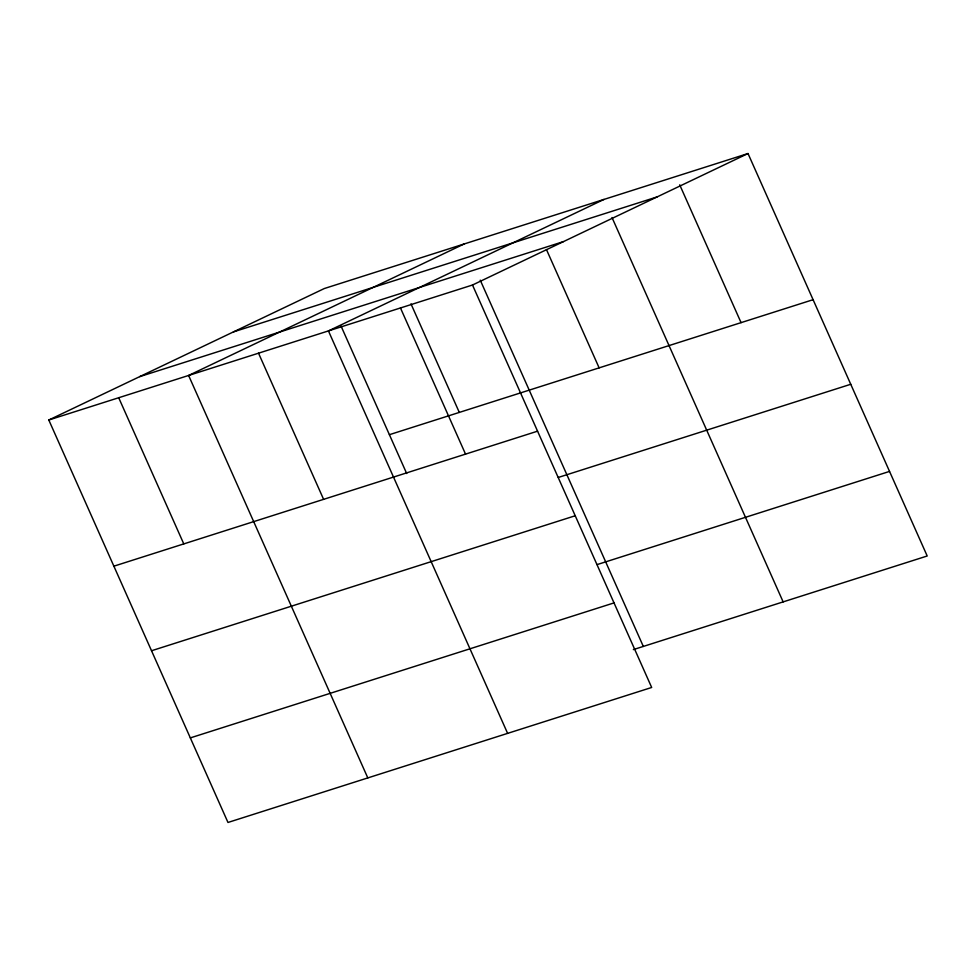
<?xml version="1.0" encoding="UTF-8"?>
<svg xmlns="http://www.w3.org/2000/svg" width="976" height="976" viewBox="0 0 976 976"><rect width="100%" height="100%" fill="white"/><g stroke="black" fill="none" stroke-linecap="round" stroke-linejoin="round"><path stroke-width="1.46" d="M48.8 420.009L472.494 285.016L651.675 687.47L227.981 822.463L48.8 420.009L324.325 288.53L748.019 153.537L927.2 555.991L633.339 649.613M464.137 243.976L188.612 375.467L367.806 777.921M603.961 199.433L328.436 330.913L507.618 733.366M472.494 285.016L748.019 153.537M233.398 331.913L657.092 196.92M139.727 376.626L563.408 241.621M389.4 434.686L813.093 299.693M113.875 566.178L537.569 431.172M558.309 477.447L850.743 384.276M151.536 650.748L575.218 515.755M597.117 564.592L889.539 471.408M190.332 737.893L614.014 602.9M679.711 184.83L741.065 322.641M612.013 217.526L783.142 601.887M546.45 249.551L599.13 367.867M480.253 280.173L643.33 646.441M410.969 303.841L459.306 412.421M400.465 307.965L465.54 454.133M341.063 326.118L406.687 473.519M258.53 353.19L323.605 499.346M118.706 397.732L183.781 543.9"/></g></svg>
